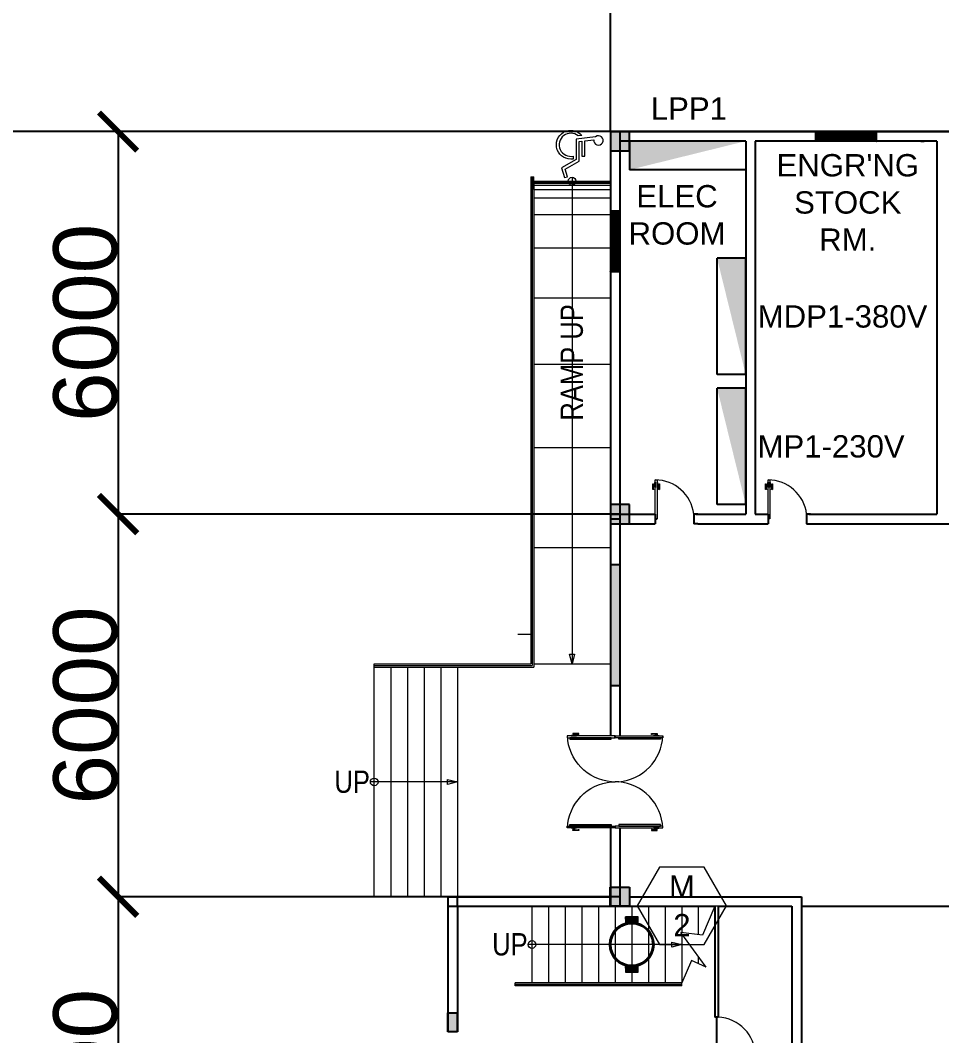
# Model space of a CAD drawing. Header units: millimetres. Extents: x 3339 to 2017737, y 4955 to 2748989.
# Drawn here: x 1567996 to 1582456, y 1294329 to 1310254 of the extents above; entities that cross this region are included whole.
import ezdxf

# ---------------------------------------------------------------- set-up
doc = ezdxf.new("R2010")
doc.units = ezdxf.units.MM
doc.header["$LTSCALE"] = 30
for name, color, linetype, lineweight in [('A-DETL-GENF', 92, 'Continuous', 13), ('A-DOOR', 31, 'Continuous', 13), ('MACHINE', 111, 'Continuous', 5), ('STAIR', 1, 'Continuous', 5), ('T-WAL', 4, 'Continuous', 5)]:
    doc.layers.add(name, color=color, linetype=linetype, lineweight=lineweight)
for name, color, linetype in [('DIM LINES', 7, 'Continuous'), ('TEXT', 7, 'Continuous'), ('window', 92, 'Continuous')]:
    doc.layers.add(name, color=color, linetype=linetype)
doc.styles.add('Arial Narrow', font='ARIALN.TTF', dxfattribs={"height": 200})
doc.styles.get("Standard").update_dxf_attribs({"font": 'arial.ttf'})
doc.dimstyles.new('GREEN', dxfattribs={"dimtxt": 1000, "dimasz": 600, "dimexe": 0.18, "dimexo": 0.0625, "dimgap": 0.09, "dimtad": 2, "dimdec": 0, "dimzin": 0, "dimdsep": 46, "dimtxsty": 'Standard', "dimblk": 'ARCHTICK', "dimcen": 0.09, "dimclrd": 3, "dimclre": 3, "dimclrt": 2, "dimadec": 0, "dimazin": 0, "dimtfac": 1, "dimtdec": 0, "dimtofl": 0, "dimtmove": 0, "dimatfit": 3, "dimfxl": 1, "dimtolj": 1, "dimtzin": 0, "dimarcsym": 0})
pattern_1 = [(45, (907161.67672, 1243056.33716), (-0.088388347648, 0.088388347648), [])]

# ---------------------------------------------------------------- blocks, each defined once
blk = doc.blocks.new('_ArchTick')
at = {"color": 0, "linetype": 'ByBlock', "const_width": 0.15}
blk.add_lwpolyline([(-0.5, -0.5), (0.5, 0.5)], dxfattribs=at)
blk = doc.blocks.new('*D664')
at = {"layer": 'Defpoints', "color": 0, "transparency": 16777216}
for p in [(1560546, 1308509), (1577256, 1308509), (1577256, 1238709)]:
    blk.add_point(p, dxfattribs=at)
at = {"layer": 'DIM LINES', "color": 3, "linetype": 'ByBlock', "lineweight": -2, "transparency": 16777216}
for p, q in [((1577256, 1308509), (1560546, 1308509)), ((1560546, 1238709), (1560546, 1308509)), ((1577256, 1238709), (1560546, 1238709))]:
    blk.add_line(p, q, dxfattribs=at)
at = {"layer": 'DIM LINES', "color": 3, "lineweight": -2, "transparency": 16777216, "xscale": 600, "yscale": 600, "zscale": 600}
for p, rotation in [((1560546, 1308509), 90), ((1560546, 1238709), 270)]:
    blk.add_blockref('_ArchTick', p, dxfattribs=dict(at, rotation=rotation))
at = {"layer": 'DIM LINES', "color": 2, "transparency": 16777216, "insert": (1560035, 1273609), "char_height": 1000, "attachment_point": 5, "rotation": 90}
blk.add_mtext('\\A1;69800', dxfattribs=at)
blk = doc.blocks.new('*D861')
at = {"layer": 'Defpoints', "color": 0, "transparency": 16777216}
for p in [(1667256, 1324539), (1577256, 1308509), (1667256, 1301709)]:
    blk.add_point(p, dxfattribs=at)
at = {"layer": 'DIM LINES', "color": 3, "linetype": 'ByBlock', "lineweight": -2, "transparency": 16777216}
for p, q in [((1577256, 1308509), (1577256, 1324539)), ((1577256, 1324539), (1667256, 1324539)), ((1667256, 1301709), (1667256, 1324539))]:
    blk.add_line(p, q, dxfattribs=at)
at = {"layer": 'DIM LINES', "color": 3, "lineweight": -2, "transparency": 16777216, "xscale": 600, "yscale": 600, "zscale": 600, "rotation": 180}
blk.add_blockref('_ArchTick', (1577256, 1324539), dxfattribs=at)
at = {"layer": 'DIM LINES', "color": 3, "lineweight": -2, "transparency": 16777216, "xscale": 600, "yscale": 600, "zscale": 600}
blk.add_blockref('_ArchTick', (1667256, 1324539), dxfattribs=at)
at = {"layer": 'DIM LINES', "color": 2, "transparency": 16777216, "insert": (1622256, 1325050), "char_height": 1000, "attachment_point": 5}
blk.add_mtext('\\A1;90000', dxfattribs=at)
blk = doc.blocks.new('*D862')
at = {"layer": 'Defpoints', "color": 0, "transparency": 16777216}
for p in [(1621256, 1319497), (1577256, 1308509), (1621256, 1289653)]:
    blk.add_point(p, dxfattribs=at)
at = {"layer": 'DIM LINES', "color": 3, "linetype": 'ByBlock', "lineweight": -2, "transparency": 16777216}
for p, q in [((1577256, 1308509), (1577256, 1319497)), ((1577256, 1319497), (1621256, 1319497)), ((1621256, 1289654), (1621256, 1319497))]:
    blk.add_line(p, q, dxfattribs=at)
at = {"layer": 'DIM LINES', "color": 3, "lineweight": -2, "transparency": 16777216, "xscale": 600, "yscale": 600, "zscale": 600, "rotation": 180}
blk.add_blockref('_ArchTick', (1577256, 1319497), dxfattribs=at)
at = {"layer": 'DIM LINES', "color": 3, "lineweight": -2, "transparency": 16777216, "xscale": 600, "yscale": 600, "zscale": 600}
blk.add_blockref('_ArchTick', (1621256, 1319497), dxfattribs=at)
at = {"layer": 'DIM LINES', "color": 2, "transparency": 16777216, "insert": (1599256, 1320008), "char_height": 1000, "attachment_point": 5}
blk.add_mtext('\\A1;44000', dxfattribs=at)
blk = doc.blocks.new('*D667')
at = {"layer": 'Defpoints', "color": 0, "transparency": 16777216}
for p in [(1583256, 1316216), (1577256, 1308509), (1583256, 1308509)]:
    blk.add_point(p, dxfattribs=at)
at = {"layer": 'DIM LINES', "color": 3, "linetype": 'ByBlock', "lineweight": -2, "transparency": 16777216}
for p, q in [((1577256, 1308509), (1577256, 1316216)), ((1577256, 1316216), (1583256, 1316216)), ((1583256, 1308509), (1583256, 1316216))]:
    blk.add_line(p, q, dxfattribs=at)
at = {"layer": 'DIM LINES', "color": 3, "lineweight": -2, "transparency": 16777216, "xscale": 600, "yscale": 600, "zscale": 600, "rotation": 180}
blk.add_blockref('_ArchTick', (1577256, 1316216), dxfattribs=at)
at = {"layer": 'DIM LINES', "color": 3, "lineweight": -2, "transparency": 16777216, "xscale": 600, "yscale": 600, "zscale": 600}
blk.add_blockref('_ArchTick', (1583256, 1316216), dxfattribs=at)
at = {"layer": 'DIM LINES', "color": 2, "transparency": 16777216, "insert": (1580256, 1316727), "char_height": 1000, "attachment_point": 5}
blk.add_mtext('\\A1;6000', dxfattribs=at)
blk = doc.blocks.new('*D868')
at = {"layer": 'Defpoints', "color": 0, "transparency": 16777216}
for p in [(1565243, 1308509), (1577256, 1308509), (1577256, 1284709)]:
    blk.add_point(p, dxfattribs=at)
at = {"layer": 'DIM LINES', "color": 3, "linetype": 'ByBlock', "lineweight": -2, "transparency": 16777216}
for p, q in [((1577256, 1308509), (1565243, 1308509)), ((1565243, 1284709), (1565243, 1308509)), ((1577256, 1284709), (1565243, 1284709))]:
    blk.add_line(p, q, dxfattribs=at)
at = {"layer": 'DIM LINES', "color": 3, "lineweight": -2, "transparency": 16777216, "xscale": 600, "yscale": 600, "zscale": 600}
for p, rotation in [((1565243, 1308509), 90), ((1565243, 1284709), 270)]:
    blk.add_blockref('_ArchTick', p, dxfattribs=dict(at, rotation=rotation))
at = {"layer": 'DIM LINES', "color": 2, "transparency": 16777216, "insert": (1564732, 1296609), "char_height": 1000, "attachment_point": 5, "rotation": 90}
blk.add_mtext('\\A1;23800', dxfattribs=at)
blk = doc.blocks.new('*D704')
at = {"layer": 'Defpoints', "color": 0, "transparency": 16777216}
for p in [(1577256, 1308509), (1569532, 1302509), (1577256, 1302509)]:
    blk.add_point(p, dxfattribs=at)
at = {"layer": 'DIM LINES', "color": 3, "linetype": 'ByBlock', "lineweight": -2, "transparency": 16777216}
for p, q in [((1577256, 1308509), (1569532, 1308509)), ((1569532, 1308509), (1569532, 1302509)), ((1577256, 1302509), (1569532, 1302509))]:
    blk.add_line(p, q, dxfattribs=at)
at = {"layer": 'DIM LINES', "color": 3, "lineweight": -2, "transparency": 16777216, "xscale": 600, "yscale": 600, "zscale": 600}
for p, rotation in [((1569532, 1308509), 90), ((1569532, 1302509), 270)]:
    blk.add_blockref('_ArchTick', p, dxfattribs=dict(at, rotation=rotation))
at = {"layer": 'DIM LINES', "color": 2, "transparency": 16777216, "insert": (1569021, 1305509), "char_height": 1000, "attachment_point": 5, "rotation": 90}
blk.add_mtext('\\A1;6000', dxfattribs=at)
blk = doc.blocks.new('*D705')
at = {"layer": 'Defpoints', "color": 0, "transparency": 16777216}
for p in [(1577406, 1302509), (1569531, 1296509), (1577406, 1296509)]:
    blk.add_point(p, dxfattribs=at)
at = {"layer": 'DIM LINES', "color": 3, "linetype": 'ByBlock', "lineweight": -2, "transparency": 16777216}
for p, q in [((1577406, 1302509), (1569531, 1302509)), ((1569531, 1302509), (1569531, 1296509)), ((1577406, 1296509), (1569531, 1296509))]:
    blk.add_line(p, q, dxfattribs=at)
at = {"layer": 'DIM LINES', "color": 3, "lineweight": -2, "transparency": 16777216, "xscale": 600, "yscale": 600, "zscale": 600}
for p, rotation in [((1569531, 1302509), 90), ((1569531, 1296509), 270)]:
    blk.add_blockref('_ArchTick', p, dxfattribs=dict(at, rotation=rotation))
at = {"layer": 'DIM LINES', "color": 2, "transparency": 16777216, "insert": (1569021, 1299509), "char_height": 1000, "attachment_point": 5, "rotation": 90}
blk.add_mtext('\\A1;6000', dxfattribs=at)
blk = doc.blocks.new('*D706')
at = {"layer": 'Defpoints', "color": 0, "transparency": 16777216}
for p in [(1577406, 1296509), (1569532, 1290509), (1577406, 1290509)]:
    blk.add_point(p, dxfattribs=at)
at = {"layer": 'DIM LINES', "color": 3, "linetype": 'ByBlock', "lineweight": -2, "transparency": 16777216}
for p, q in [((1577406, 1296509), (1569531, 1296509)), ((1569532, 1296509), (1569532, 1290509)), ((1577406, 1290509), (1569531, 1290509))]:
    blk.add_line(p, q, dxfattribs=at)
at = {"layer": 'DIM LINES', "color": 3, "lineweight": -2, "transparency": 16777216, "xscale": 600, "yscale": 600, "zscale": 600}
for p, rotation in [((1569532, 1296509), 90), ((1569532, 1290509), 270)]:
    blk.add_blockref('_ArchTick', p, dxfattribs=dict(at, rotation=rotation))
at = {"layer": 'DIM LINES', "color": 2, "transparency": 16777216, "insert": (1569021, 1293509), "char_height": 1000, "attachment_point": 5, "rotation": 90}
blk.add_mtext('\\A1;6000', dxfattribs=at)
blk = doc.blocks.new('poste w line 2')
h = blk.add_hatch(color=2)
h.dxf.hatch_style = 1
h.paths.add_polyline_path([(1353, 47318), (1053, 47318), (1053, 47018), (1353, 47018)])
at = {"color": 0}
for p, q in [((1053, 47168), (1053, 47318)), ((1053, 47318), (1353, 47318)), ((1353, 47318), (1353, 47018)), ((1053, 47018), (1053, 47168)), ((1353, 47018), (1053, 47018))]:
    blk.add_line(p, q, dxfattribs=at)
blk = doc.blocks.new('slash')
at = {"layer": 'STAIR'}
for p, q in [((2543, 11669), (2695, 12018)), ((2309, 11772), (2708, 11231)), ((2173, 10818), (2370, 11270))]:
    blk.add_line(p, q, dxfattribs=at)
for points in [[(2309, 11772), (2543, 11669)], [(2370, 11270), (2708, 11231)]]:
    blk.add_lwpolyline(points, dxfattribs=at)
blk = doc.blocks.new('double door no base 0.5')
at = {"color": 0}
for p, q in [((62065, 59903), (62095, 59903)), ((63478, 59903), (63508, 59903))]:
    blk.add_line(p, q, dxfattribs=at)
at = {"layer": 'A-DETL-GENF'}
for p, q in [((62095, 59843), (62095, 59193)), ((62118, 59843), (62095, 59843)), ((62118, 59193), (62118, 59843)), ((63456, 59193), (63456, 59843)), ((63456, 59843), (63478, 59843)), ((63478, 59843), (63478, 59193)), ((62036, 59324), (62027, 59332)), ((62027, 59332), (62027, 59271)), ((62042, 59332), (62027, 59332)), ((62027, 59271), (62036, 59271)), ((62037, 59271), (62027, 59271)), ((62027, 59271), (62027, 59242)), ((62027, 59242), (62037, 59242)), ((62036, 59271), (62036, 59324)), ((62036, 59324), (62042, 59324)), ((62037, 59242), (62037, 59271)), ((62037, 59268), (62037, 59244)), ((62061, 59268), (62037, 59268)), ((62037, 59244), (62061, 59244)), ((62042, 59324), (62042, 59332)), ((62065, 59299), (62061, 59294)), ((62061, 59294), (62061, 59218)), ((62061, 59244), (62061, 59268)), ((62065, 59214), (62065, 59299)), ((63508, 59214), (63508, 59299)), ((63508, 59299), (63513, 59294)), ((63513, 59294), (63513, 59218)), ((63513, 59244), (63513, 59268)), ((63513, 59268), (63537, 59268)), ((63537, 59244), (63513, 59244)), ((63532, 59324), (63532, 59332)), ((63532, 59332), (63546, 59332)), ((63538, 59324), (63532, 59324)), ((63537, 59271), (63546, 59271)), ((63537, 59242), (63537, 59271)), ((63537, 59268), (63537, 59244)), ((63546, 59242), (63537, 59242)), ((63538, 59324), (63546, 59332)), ((63538, 59271), (63538, 59324)), ((63546, 59271), (63538, 59271)), ((63546, 59332), (63546, 59271)), ((63546, 59271), (63546, 59242)), ((62061, 59218), (62065, 59214)), ((62095, 59193), (62118, 59193)), ((63478, 59193), (63456, 59193)), ((63513, 59218), (63508, 59214))]:
    blk.add_line(p, q, dxfattribs=at)
at = {"layer": 'A-DOOR', "lineweight": 18}
for p, q in [((62065, 59903), (62065, 59153)), ((62065, 59903), (62095, 59903)), ((62095, 59153), (62095, 59903)), ((63478, 59153), (63478, 59903)), ((63508, 59903), (63478, 59903)), ((63508, 59903), (63508, 59153)), ((62065, 59153), (62095, 59153)), ((63508, 59153), (63478, 59153))]:
    blk.add_line(p, q, dxfattribs=at)
at = {"layer": 'A-DOOR'}
blk.add_line((62787, 59847), (62787, 59903), dxfattribs=at)
for centre, start, end in [((62030, 59913), 272.6963, 355.0387), ((63544, 59913), 184.9613, 267.3037)]:
    blk.add_arc(centre, 760, start, end, dxfattribs=at)

msp = doc.modelspace()

# ---------------------------------------------------------------- hatches: boundary and pattern name
h = msp.add_hatch(color=2)
h.dxf.hatch_style = 1
h.paths.add_polyline_path([(1577555.787, 1308509.357), (1577255.787, 1308509.357), (1577255.787, 1308209.357), (1577555.787, 1308209.357)])
at = {"true_color": 0xf8d731}
h = msp.add_hatch(color=40, dxfattribs=at)
h.dxf.hatch_style = 1
h.paths.add_polyline_path([(1577555.787, 1308359.177), (1577555.787, 1307909.177), (1579380.787, 1308359.177)])
h = msp.add_hatch(color=40, dxfattribs=at)
h.dxf.hatch_style = 1
h.paths.add_polyline_path([(1579380.787, 1306521.758), (1578930.787, 1306521.758), (1579380.787, 1304696.758)])
h = msp.add_hatch(color=40, dxfattribs=at)
h.dxf.hatch_style = 1
h.paths.add_polyline_path([(1579380.787, 1304484.177), (1578930.787, 1304484.177), (1579380.787, 1302659.177)])
h = msp.add_hatch(color=2)
h.dxf.hatch_style = 1
h.paths.add_polyline_path([(1577555.787, 1302659.357), (1577255.787, 1302659.357), (1577255.787, 1302359.357), (1577555.787, 1302359.357)])
at = {"layer": 'MACHINE'}
h = msp.add_hatch(dxfattribs=at)
h.set_pattern_fill('ANSI31', color=256)
h.set_pattern_definition(pattern_1)
h.paths.add_polyline_path([(1577691.898, 1296194.768), (1577491.898, 1296194.768), (1577491.898, 1296094.768, -0.145898034), (1577691.898, 1296094.768)])
h.paths.add_polyline_path([(1577491.898, 1296094.768), (1577691.898, 1296094.768, 0.145898034)], flags=17)
h = msp.add_hatch(dxfattribs=at)
h.set_pattern_fill('ANSI31', color=256)
h.set_pattern_definition(pattern_1)
h.paths.add_polyline_path([(1577691.898, 1296094.768), (1577491.898, 1296094.768, 0.331679267), (1577241.898, 1295759.357, 0.331679267), (1577491.898, 1295423.947), (1577691.898, 1295423.947, 0.331679267), (1577941.898, 1295759.357, 0.331679267)])
h.paths.add_polyline_path([(1577916.898, 1295759.357, -1), (1577266.898, 1295759.357, -1)], flags=16)
h = msp.add_hatch(dxfattribs=at)
h.set_pattern_fill('ANSI31', color=256)
h.set_pattern_definition(pattern_1)
h.paths.add_polyline_path([(1577691.898, 1295423.947, -0.145898034), (1577491.898, 1295423.947), (1577491.898, 1295323.947), (1577691.898, 1295323.947)])
h.paths.add_polyline_path([(1577691.898, 1295423.947), (1577491.898, 1295423.947, 0.145898034)], flags=17)
at = {"layer": 'window'}
h = msp.add_hatch(dxfattribs=at)
h.set_pattern_fill('ANSI31', color=256)
h.set_pattern_definition([(45, (1576402.29589, 1237541.06652), (-0.08838834765, 0.08838834765), [])])
h.paths.add_polyline_path([(1581430.787, 1308509.177), (1580480.787, 1308509.177), (1580480.787, 1308359.177), (1581430.787, 1308359.177)])
h = msp.add_hatch(dxfattribs=at)
h.set_pattern_fill('ANSI31', color=256, angle=90)
h.set_pattern_definition([(135, (1648223.89759, 1302230.86665), (-0.08838834765, -0.08838834765), [])])
h.paths.add_polyline_path([(1577255.787, 1307259.357), (1577255.787, 1306309.357), (1577405.787, 1306309.357), (1577405.787, 1307259.357)])
h = msp.add_hatch(color=256, dxfattribs=at)
h.dxf.hatch_style = 1
h.paths.add_polyline_path([(1577404.167, 1301720.107), (1577255.787, 1301720.107), (1577255.787, 1299820.107), (1577404.167, 1299820.107)])
h = msp.add_hatch(color=256, dxfattribs=at)
h.dxf.hatch_style = 1
h.paths.add_polyline_path([(1574855.787, 1247889.357), (1574705.787, 1247889.357), (1574705.787, 1247589.357), (1574855.787, 1247589.357)])
h.paths.add_polyline_path([(1574855.787, 1294689.357), (1574705.787, 1294689.357), (1574705.787, 1294389.357), (1574855.787, 1294389.357)])

# ---------------------------------------------------------------- linework, layer by layer
for p, q in [((1589255.787, 1308509.357), (1577255.787, 1308509.357)), ((1577255.787, 1308509.357), (1577255.787, 1299030.857)), ((1577405.787, 1308509.357), (1577405.787, 1299030.857)), ((1579180.787, 1308359.357), (1577405.787, 1308359.357)), ((1579380.787, 1308359.177), (1577555.787, 1308359.177)), ((1577555.787, 1308359.177), (1577555.787, 1307909.177)), ((1579380.787, 1308359.177), (1579380.787, 1307909.177)), ((1582330.787, 1308359.177), (1579530.787, 1308359.177)), ((1582180.787, 1308359.357), (1582130.787, 1308359.357)), ((1582130.787, 1308359.357), (1582180.787, 1308359.357)), ((1582380.787, 1308359.357), (1582330.787, 1308359.357)), ((1582380.787, 1308359.357), (1582380.787, 1302509.177)), ((1579380.787, 1307909.177), (1577555.787, 1307909.177)), ((1578930.787, 1304696.758), (1578930.787, 1306521.758)), ((1579380.787, 1306521.758), (1578930.787, 1306521.758)), ((1579380.787, 1304696.758), (1579380.787, 1306521.758)), ((1579380.787, 1304696.758), (1578930.787, 1304696.758)), ((1578930.787, 1302659.177), (1578930.787, 1304484.177)), ((1579380.787, 1304484.177), (1578930.787, 1304484.177)), ((1579380.787, 1302659.177), (1579380.787, 1304484.177)), ((1578627.037, 1302509.357), (1578565.412, 1302509.357)), ((1578565.412, 1302509.357), (1578565.412, 1302359.357)), ((1579380.787, 1302659.177), (1578930.787, 1302659.177)), ((1580398.287, 1302509.177), (1580336.662, 1302509.177)), ((1580336.662, 1302509.177), (1580336.662, 1302359.177)), ((1578627.037, 1302359.357), (1578565.412, 1302359.357)), ((1580336.662, 1302359.177), (1580336.662, 1302359.177)), ((1577255.787, 1297587.857), (1577255.787, 1296359.357)), ((1577405.787, 1297587.857), (1577405.787, 1296359.357)), ((1574855.787, 1296509.357), (1574705.787, 1296509.357)), ((1574705.787, 1296509.357), (1574705.787, 1296359.357)), ((1574855.787, 1296359.357), (1574855.787, 1296509.357)), ((1574705.787, 1296359.357), (1574855.787, 1296359.357)), ((1575764.12, 1296359.357), (1578897.453, 1296359.357)), ((1580255.787, 1296359.357), (1589255.787, 1296359.357))]:
    msp.add_line(p, q)
at = {"color": 0}
for p, q in [((1577255.787, 1308509.357), (1589505.787, 1308509.357)), ((1577255.787, 1308509.357), (1577255.787, 1302509.357)), ((1577255.787, 1308509.357), (1577255.787, 1299030.857)), ((1577255.787, 1308509.357), (1577255.787, 1308209.357)), ((1577255.787, 1308509.357), (1582055.787, 1308509.357)), ((1577255.787, 1308509.357), (1587255.787, 1308509.357)), ((1577255.787, 1308509.357), (1579255.787, 1308509.357)), ((1577255.787, 1308509.357), (1583255.787, 1308509.357)), ((1577255.787, 1308509.357), (1577255.787, 1299030.857)), ((1577255.787, 1308509.357), (1580255.787, 1308509.357)), ((1579380.787, 1308359.177), (1579380.787, 1302509.177)), ((1579530.787, 1308359.177), (1579530.787, 1302509.177)), ((1577255.787, 1308209.357), (1577405.787, 1308209.357)), ((1577255.787, 1302509.357), (1577959.537, 1302509.357)), ((1577255.787, 1302509.357), (1577255.787, 1299030.857)), ((1577405.787, 1302509.357), (1577405.787, 1302359.357)), ((1577959.537, 1302509.357), (1577959.537, 1302359.357)), ((1577959.537, 1302509.357), (1577959.537, 1302359.357)), ((1577959.537, 1302509.357), (1577959.537, 1302359.357)), ((1578598.537, 1302509.357), (1579380.787, 1302509.177)), ((1579530.787, 1302509.177), (1579730.787, 1302509.177)), ((1579730.787, 1302509.177), (1579730.787, 1302359.177)), ((1579730.787, 1302509.177), (1579730.787, 1302359.177)), ((1579730.787, 1302509.177), (1579730.787, 1302359.177)), ((1580369.787, 1302509.177), (1582330.787, 1302509.177)), ((1582130.787, 1302509.357), (1582180.787, 1302509.357)), ((1582330.787, 1302509.357), (1582380.787, 1302509.357)), ((1577255.787, 1302434.357), (1577405.787, 1302434.357)), ((1577255.787, 1302359.357), (1577959.537, 1302359.357)), ((1577959.537, 1302434.357), (1577989.537, 1302434.357)), ((1578627.037, 1302359.177), (1579730.787, 1302359.177)), ((1580336.662, 1302359.177), (1585588.287, 1302359.357)), ((1577255.787, 1297587.857), (1577255.787, 1296359.357)), ((1577255.787, 1297587.857), (1577255.787, 1296509.357)), ((1577255.787, 1297587.857), (1577255.787, 1296509.357)), ((1574705.787, 1296509.357), (1577255.787, 1296509.357)), ((1574705.787, 1296509.357), (1574705.787, 1294389.357)), ((1577255.787, 1296359.357), (1577255.787, 1296509.357)), ((1577255.787, 1296509.357), (1577255.787, 1296359.357)), ((1577255.787, 1296509.357), (1577255.787, 1296359.357)), ((1577555.787, 1296509.357), (1580255.787, 1296509.357)), ((1580255.787, 1296509.357), (1580255.787, 1293909.357)), ((1574855.787, 1296359.357), (1577255.787, 1296359.357)), ((1574855.787, 1296359.357), (1574855.787, 1294389.357)), ((1577255.787, 1296359.357), (1578897.453, 1296359.357)), ((1577555.787, 1296359.357), (1578897.453, 1296359.357)), ((1578897.453, 1296359.357), (1578897.453, 1294619.345)), ((1578947.453, 1296359.357), (1580105.787, 1296359.357)), ((1578947.453, 1296359.357), (1580105.787, 1296359.357)), ((1578947.453, 1296359.357), (1578947.453, 1294619.345)), ((1580105.787, 1296359.357), (1580105.787, 1293909.357)), ((1580255.787, 1296359.357), (1580255.787, 1293759.357)), ((1578947.453, 1294619.345), (1578897.453, 1294619.345)), ((1578922.453, 1294619.345), (1578922.453, 1294219.345))]:
    msp.add_line(p, q, dxfattribs=at)
for points in [[(1577555.787, 1308509.357), (1577255.787, 1308509.357), (1577255.787, 1308209.357), (1577555.787, 1308209.357), (1577555.787, 1308509.357)], [(1577555.787, 1302659.357), (1577255.787, 1302659.357), (1577255.787, 1302359.357), (1577555.787, 1302359.357), (1577555.787, 1302659.357)]]:
    msp.add_lwpolyline(points, close=True)
at = {"layer": 'A-DETL-GENF'}
for p, q in [((1577954.774, 1303007.957), (1577959.537, 1303012.72)), ((1577954.774, 1302931.757), (1577954.774, 1303007.957)), ((1577959.537, 1303012.72), (1577959.537, 1302926.995)), ((1577989.537, 1303012.72), (1577994.299, 1303007.957)), ((1577989.537, 1302926.995), (1577989.537, 1303012.72)), ((1577994.299, 1303007.957), (1577994.299, 1302931.757)), ((1579726.024, 1303007.777), (1579730.787, 1303012.54)), ((1579726.024, 1302931.577), (1579726.024, 1303007.777)), ((1579730.787, 1303012.54), (1579730.787, 1302926.815)), ((1579760.787, 1303012.54), (1579765.549, 1303007.777)), ((1579760.787, 1302926.815), (1579760.787, 1303012.54)), ((1579765.549, 1303007.777), (1579765.549, 1302931.577)), ((1577921.437, 1302955.57), (1577921.437, 1302984.145)), ((1577921.437, 1302984.145), (1577930.962, 1302984.145)), ((1577921.437, 1302893.765), (1577921.437, 1302955.57)), ((1577921.437, 1302955.57), (1577930.022, 1302955.57)), ((1577930.962, 1302955.57), (1577921.437, 1302955.57)), ((1577930.022, 1302902.655), (1577921.437, 1302894.07)), ((1577935.807, 1302893.765), (1577921.437, 1302893.765)), ((1577930.022, 1302955.57), (1577930.022, 1302902.655)), ((1577930.022, 1302902.655), (1577935.807, 1302902.655)), ((1577930.962, 1302984.145), (1577930.962, 1302955.57)), ((1577930.962, 1302957.951), (1577930.962, 1302981.764)), ((1577930.962, 1302981.764), (1577954.774, 1302981.764)), ((1577954.774, 1302957.951), (1577930.962, 1302957.951)), ((1577935.807, 1302902.655), (1577935.807, 1302893.765)), ((1577954.774, 1302981.764), (1577954.774, 1302957.951)), ((1577959.537, 1302926.995), (1577954.774, 1302931.757)), ((1577994.299, 1302931.757), (1577989.537, 1302926.995)), ((1577994.299, 1302957.951), (1577994.299, 1302981.764)), ((1577994.299, 1302981.764), (1578018.112, 1302981.764)), ((1578018.112, 1302957.951), (1577994.299, 1302957.951)), ((1578013.266, 1302893.765), (1578013.266, 1302902.655)), ((1578013.266, 1302902.655), (1578019.051, 1302902.655)), ((1578027.637, 1302893.765), (1578013.266, 1302893.765)), ((1578018.112, 1302955.57), (1578018.112, 1302984.145)), ((1578018.112, 1302984.145), (1578027.637, 1302984.145)), ((1578018.112, 1302981.764), (1578018.112, 1302957.951)), ((1578027.637, 1302955.57), (1578018.112, 1302955.57)), ((1578019.051, 1302902.655), (1578019.051, 1302955.57)), ((1578019.051, 1302955.57), (1578027.637, 1302955.57)), ((1578019.051, 1302902.655), (1578027.637, 1302894.07)), ((1578027.637, 1302984.145), (1578027.637, 1302955.57)), ((1578027.637, 1302955.57), (1578027.637, 1302893.765)), ((1579692.687, 1302955.39), (1579692.687, 1302983.965)), ((1579692.687, 1302983.965), (1579702.212, 1302983.965)), ((1579692.687, 1302893.585), (1579692.687, 1302955.39)), ((1579692.687, 1302955.39), (1579701.272, 1302955.39)), ((1579702.212, 1302955.39), (1579692.687, 1302955.39)), ((1579701.272, 1302902.475), (1579692.687, 1302893.89)), ((1579707.057, 1302893.585), (1579692.687, 1302893.585)), ((1579701.272, 1302955.39), (1579701.272, 1302902.475)), ((1579701.272, 1302902.475), (1579707.057, 1302902.475)), ((1579702.212, 1302983.965), (1579702.212, 1302955.39)), ((1579702.212, 1302957.771), (1579702.212, 1302981.584)), ((1579702.212, 1302981.584), (1579726.024, 1302981.584)), ((1579726.024, 1302957.771), (1579702.212, 1302957.771)), ((1579707.057, 1302902.475), (1579707.057, 1302893.585)), ((1579726.024, 1302981.584), (1579726.024, 1302957.771)), ((1579730.787, 1302926.815), (1579726.024, 1302931.577)), ((1579765.549, 1302931.577), (1579760.787, 1302926.815)), ((1579765.549, 1302957.771), (1579765.549, 1302981.584)), ((1579765.549, 1302981.584), (1579789.362, 1302981.584)), ((1579789.362, 1302957.771), (1579765.549, 1302957.771)), ((1579784.516, 1302893.585), (1579784.516, 1302902.475)), ((1579784.516, 1302902.475), (1579790.301, 1302902.475)), ((1579798.887, 1302893.585), (1579784.516, 1302893.585)), ((1579789.362, 1302955.39), (1579789.362, 1302983.965)), ((1579789.362, 1302983.965), (1579798.887, 1302983.965)), ((1579789.362, 1302981.584), (1579789.362, 1302957.771)), ((1579798.887, 1302955.39), (1579789.362, 1302955.39)), ((1579790.301, 1302902.475), (1579790.301, 1302955.39)), ((1579790.301, 1302955.39), (1579798.887, 1302955.39)), ((1579790.301, 1302902.475), (1579798.887, 1302893.89)), ((1579798.887, 1302983.965), (1579798.887, 1302955.39)), ((1579798.887, 1302955.39), (1579798.887, 1302893.585))]:
    msp.add_line(p, q, dxfattribs=at)
at = {"layer": 'A-DOOR', "lineweight": 18}
for p, q in [((1577959.537, 1302434.357), (1577959.537, 1303044.857)), ((1577959.537, 1303044.857), (1577989.537, 1303044.857)), ((1577989.537, 1303044.857), (1577989.537, 1302434.357)), ((1579730.787, 1302434.177), (1579730.787, 1303044.677)), ((1579730.787, 1303044.677), (1579760.787, 1303044.677)), ((1579760.787, 1303044.677), (1579760.787, 1302434.177)), ((1577959.537, 1302434.357), (1577959.537, 1302509.357)), ((1579730.787, 1302434.177), (1579730.787, 1302509.177)), ((1577989.537, 1302434.357), (1577959.537, 1302434.357)), ((1579760.787, 1302434.177), (1579730.787, 1302434.177))]:
    msp.add_line(p, q, dxfattribs=at)
at = {"layer": 'A-DOOR'}
for centre, start, end in [((1577959.537, 1302434.357), 7.05662, 90), ((1579730.787, 1302434.177), 7.05662, 90), ((1578922.453, 1294009.357), 0, 87.6530792)]:
    msp.add_arc(centre, 610.5, start, end, dxfattribs=at)
at = {"layer": 'MACHINE'}
for p, q in [((1577679.235, 1296365.575), (1579079.235, 1296365.575)), ((1577691.898, 1296194.768), (1577491.898, 1296194.768)), ((1577491.898, 1296194.768), (1577491.898, 1296094.768)), ((1577691.898, 1296094.768), (1577691.898, 1296194.768)), ((1577491.898, 1296094.768), (1577691.898, 1296094.768)), ((1577691.898, 1295423.947), (1577491.898, 1295423.947)), ((1577491.898, 1295423.947), (1577491.898, 1295323.947)), ((1577691.898, 1295323.947), (1577691.898, 1295423.947)), ((1577491.898, 1295323.947), (1577691.898, 1295323.947))]:
    msp.add_line(p, q, dxfattribs=at)
msp.add_lwpolyline([(1578029.235, 1296971.793), (1577679.235, 1296365.575), (1578029.235, 1295759.357), (1578729.235, 1295759.357), (1579079.235, 1296365.575), (1578729.235, 1296971.793)], close=True, dxfattribs=at)
for radius in [350, 325]:
    msp.add_circle((1577591.898, 1295759.357), radius, dxfattribs=at)
at = {"layer": 'STAIR'}
for p, q in [((1576055.787, 1307698.941), (1576055.787, 1307796.857)), ((1576055.787, 1307601.024), (1576055.787, 1307731.58)), ((1576055.787, 1307666.302), (1576055.787, 1307731.58)), ((1576055.787, 1307715.26), (1577255.787, 1307715.26)), ((1576055.787, 1307698.941), (1577255.787, 1307698.941)), ((1576055.787, 1307666.302), (1577255.787, 1307666.302)), ((1576055.787, 1307601.024), (1577255.787, 1307601.024)), ((1576005.787, 1300620.978), (1575802.376, 1300620.978)), ((1573550.231, 1296509.357), (1573550.231, 1300159.357)), ((1573550.231, 1300159.357), (1576005.787, 1300159.357)), ((1573550.231, 1300134.357), (1576030.787, 1300134.357)), ((1573550.231, 1300109.357), (1576055.787, 1300109.357)), ((1578897.453, 1296359.357), (1578700.792, 1295907.455)), ((1578526.96, 1295508.012), (1578375.231, 1295159.357)), ((1575764.12, 1295109.357), (1575764.12, 1295159.357)), ((1578375.231, 1295109.357), (1578375.231, 1295159.357))]:
    msp.add_line(p, q, dxfattribs=at)
at = {"layer": 'STAIR', "color": 1}
for p, q in [((1576655.787, 1307791.959), (1576655.787, 1300159.357)), ((1576655.787, 1300159.357), (1576613.822, 1300312.755)), ((1576613.822, 1300312.755), (1576694.586, 1300312.755)), ((1576694.586, 1300312.755), (1576655.787, 1300159.357)), ((1574855.787, 1298309.357), (1573489.852, 1298309.357)), ((1574702.389, 1298267.393), (1574702.389, 1298348.157)), ((1574702.389, 1298348.157), (1574855.787, 1298309.357)), ((1574855.787, 1298309.357), (1574702.389, 1298267.393)), ((1578375.231, 1295759.357), (1575964.852, 1295759.357)), ((1578221.833, 1295717.393), (1578221.833, 1295798.157)), ((1578221.833, 1295798.157), (1578375.231, 1295759.357)), ((1578375.231, 1295759.357), (1578221.833, 1295717.393))]:
    msp.add_line(p, q, dxfattribs=at)
at = {"layer": 'STAIR', "color": 244, "linetype": 'ByBlock', "true_color": 0x991b1e}
for p, q in [((1574594.676, 1297709.357), (1574594.676, 1296509.357)), ((1578897.453, 1296359.357), (1575764.12, 1296359.357)), ((1576025.231, 1296359.357), (1576025.231, 1295159.357)), ((1576286.342, 1296359.357), (1576286.342, 1295159.357)), ((1576547.453, 1296359.357), (1576547.453, 1295159.357)), ((1576808.564, 1296359.357), (1576808.564, 1295159.357)), ((1577069.676, 1296359.357), (1577069.676, 1295159.357)), ((1577330.787, 1296359.357), (1577330.787, 1295159.357)), ((1577591.898, 1296359.357), (1577591.898, 1295159.357)), ((1577853.009, 1296359.357), (1577853.009, 1295159.357)), ((1578114.12, 1296359.357), (1578114.12, 1295159.357)), ((1578375.231, 1296359.357), (1578375.231, 1295944.657)), ((1578636.342, 1296359.357), (1578636.342, 1295914.82)), ((1578375.231, 1295928.904), (1578375.231, 1295159.357)), ((1578636.342, 1295575.602), (1578636.342, 1295460.41)), ((1578375.231, 1295159.357), (1575764.12, 1295159.357)), ((1578375.231, 1295134.357), (1575764.12, 1295134.357)), ((1578375.231, 1295109.357), (1575764.12, 1295109.357))]:
    msp.add_line(p, q, dxfattribs=at)
at = {"layer": 'STAIR', "color": 0, "linetype": 'ByBlock'}
for points in [[(1576808.792, 1308447.452), (1576752.239, 1308440.607, 1.607748101), (1576674.289, 1308124.771), (1576674.289, 1308078.895, -1.729757262)], [(1576764.335, 1308351.367), (1576809.358, 1308356.817), (1576809.358, 1308123.588), (1576854.382, 1308123.588), (1576854.382, 1308362.267), (1576997.323, 1308379.569, 4.985504912), (1577025.363, 1308428.315), (1576719.312, 1308391.269), (1576719.312, 1308072.89), (1576490.884, 1307943.002), (1576538.581, 1307787.88), (1576581.616, 1307801.112), (1576544.533, 1307921.715), (1576764.335, 1308046.699)]]:
    msp.add_lwpolyline(points, format="xyb", close=True, dxfattribs=at)
at = {"layer": 'STAIR', "color": 1}
for centre in [(1576655.787, 1307731.58), (1573550.231, 1298309.357), (1576025.231, 1295759.357)]:
    msp.add_circle(centre, 60.379, dxfattribs=at)
at = {"layer": 'T-WAL', "color": 244, "linetype": 'ByBlock', "true_color": 0x991b1e}
for p, q in [((1576005.787, 1307796.857), (1576005.787, 1300159.357)), ((1576005.787, 1307796.857), (1576055.787, 1307796.857)), ((1576030.787, 1307796.857), (1576030.787, 1300134.357)), ((1576055.787, 1307731.58), (1576055.787, 1300109.357)), ((1576055.787, 1307731.58), (1577255.787, 1307731.58)), ((1576055.787, 1307470.469), (1577255.787, 1307470.469)), ((1576055.787, 1307209.357), (1577255.787, 1307209.357)), ((1576055.787, 1306687.135), (1577255.787, 1306687.135)), ((1576055.787, 1305903.802), (1577255.787, 1305903.802)), ((1576055.787, 1304859.357), (1577255.787, 1304859.357)), ((1576055.787, 1303553.802), (1577255.787, 1303553.802)), ((1576055.787, 1301987.135), (1577255.787, 1301987.135)), ((1576055.787, 1300159.357), (1577255.787, 1300159.357)), ((1573811.342, 1300109.357), (1573811.342, 1296509.357)), ((1574072.453, 1300109.357), (1574072.453, 1296509.357)), ((1574333.564, 1300109.357), (1574333.564, 1296509.357)), ((1574594.676, 1300109.357), (1574594.676, 1296509.357)), ((1574855.787, 1300109.357), (1574855.787, 1296509.357)), ((1574855.787, 1297759.357), (1574855.787, 1296509.357)), ((1574072.453, 1297709.357), (1574072.453, 1296509.357)), ((1574333.564, 1297709.357), (1574333.564, 1296509.357)), ((1574855.787, 1296509.357), (1573550.231, 1296509.357))]:
    msp.add_line(p, q, dxfattribs=at)
at = {"layer": 'window'}
for p, q in [((1580480.787, 1308359.177), (1580480.787, 1308509.177)), ((1581430.787, 1308359.177), (1581430.787, 1308509.177)), ((1577405.787, 1307259.357), (1577255.787, 1307259.357)), ((1577405.787, 1307259.357), (1577255.787, 1307259.357)), ((1577405.787, 1306309.357), (1577255.787, 1306309.357)), ((1577255.787, 1301720.107), (1577404.167, 1301720.107)), ((1577255.787, 1299820.107), (1577404.167, 1299820.107)), ((1574705.787, 1294389.357), (1574705.787, 1294689.357)), ((1574705.787, 1294689.357), (1574855.787, 1294689.357)), ((1574855.787, 1294389.357), (1574855.787, 1294689.357)), ((1574855.787, 1294389.357), (1574705.787, 1294389.357))]:
    msp.add_line(p, q, dxfattribs=at)

# ---------------------------------------------------------------- block references
at = {"color": 0, "xscale": -1, "rotation": 270.0004165749342}
msp.add_blockref('double door no base 0.5', (1517428.016, 1235522.151), dxfattribs=at)
at = {"color": 0, "rotation": 89.99958342506585}
msp.add_blockref('double door no base 0.5', (1637233.558, 1235522.151), dxfattribs=at)
at = {"color": 0}
msp.add_blockref('poste w line 2', (1576202.296, 1249341.247), dxfattribs=at)
at = {"layer": 'STAIR', "color": 0, "rotation": 179.9999999999972}
msp.add_blockref('slash', (1581070.389, 1307177.468), dxfattribs=at)

# ---------------------------------------------------------------- texts
at = {"layer": 'MACHINE', "char_height": 350, "attachment_point": 5}
for s, width, gutter_width, insert in [('\\pxqc,t0,1;M', 1073.77782, 2002.986, (1578379.235, 1296668.684)), ('\\pxqc;2', 1274.05619, 2757.711, (1578379.235, 1296062.466))]:
    msp.add_mtext_dynamic_manual_height_columns(s, width=width, gutter_width=gutter_width, heights=[0], dxfattribs=dict(at, insert=insert))
at = {"layer": 'STAIR', "color": 1, "insert": (1576474.811, 1303975.658), "char_height": 350, "attachment_point": 1, "rotation": 90, "style": 'Arial Narrow'}
msp.add_mtext_dynamic_manual_height_columns('RAMP UP', width=2734.67667, gutter_width=1011.132, heights=[253.4], dxfattribs=at)
at = {"layer": 'STAIR', "color": 1, "char_height": 350, "attachment_point": 1, "style": 'Arial Narrow'}
for insert in [(1572926.374, 1298487.819), (1575401.374, 1295937.819)]:
    msp.add_mtext_dynamic_manual_height_columns('UP', width=800.09192, gutter_width=1, heights=[136.329], dxfattribs=dict(at, insert=insert))
at = {"layer": 'TEXT', "color": 40, "true_color": 0xf8d731, "char_height": 350, "attachment_point": 1}
for s, width, insert in [('\\pxqc;LPP1', 837.91337, (1578069.358, 1309045.014)), ('\\pxqc;MDP1-380V', 2594.30328, (1579602.563, 1305784.974)), ('\\pxqc;MP1-230V', 2234.38746, (1579602.563, 1303747.394))]:
    msp.add_mtext_dynamic_manual_height_columns(s, width=width, gutter_width=0, heights=[0], dxfattribs=dict(at, insert=insert))
at = {"layer": 'TEXT', "char_height": 350, "attachment_point": 1}
for s, width, heights, insert in [("\\pxqc;ENGR'NG\\PSTOCK\\PRM.", 2302.67066, [1780.111], (1579830.469, 1308156.046)), ('\\pxqc;ELEC\\PROOM', 1750.13195, [1455.291], (1577426.98, 1307670.137))]:
    msp.add_mtext_dynamic_manual_height_columns(s, width=width, gutter_width=0, heights=heights, dxfattribs=dict(at, insert=insert))

# ---------------------------------------------------------------- dimensions: what is measured, and where the dimension line sits
at = {"layer": 'DIM LINES', "color": 0}
for base, p2, picture, middle in [((1667255.787, 1324539.298), (1667255.787, 1301709.357), '*D861', (1622255.787, 1325049.961)), ((1621255.787, 1319496.948), (1621255.787, 1289653.482), '*D862', (1599255.787, 1320007.611)), ((1583255.787, 1316215.99), (1583255.787, 1308509.357), '*D667', (1580255.787, 1316726.652))]:
    dim = msp.add_linear_dim(base=base, p1=(1577255.787, 1308509.357), p2=p2, dimstyle='GREEN', dxfattribs=at)
    dim.commit()
    dim.dimension.update_dxf_attribs({"geometry": picture, "text_midpoint": middle})
for base, p1, p2, picture, middle in [((1560545.756, 1308509.357), (1577255.787, 1238709.357), (1577255.787, 1308509.357), '*D664', (1560035.093, 1273609.357)), ((1565243.412, 1308509.357), (1577255.787, 1284709.357), (1577255.787, 1308509.357), '*D868', (1564732.408, 1296609.357)), ((1569532.043, 1302509.357), (1577255.787, 1308509.357), (1577255.787, 1302509.357), '*D704', (1569021.38, 1305509.357)), ((1569531.483, 1296509.357), (1577405.787, 1302509.357), (1577405.787, 1296509.357), '*D705', (1569020.82, 1299509.357)), ((1569531.663, 1290509.357), (1577405.787, 1296509.357), (1577405.787, 1290509.357), '*D706', (1569021, 1293509.357))]:
    dim = msp.add_linear_dim(base=base, p1=p1, p2=p2, angle=90, dimstyle='GREEN', dxfattribs=at)
    dim.commit()
    dim.dimension.update_dxf_attribs({"geometry": picture, "text_midpoint": middle})

doc.saveas('drawing.dxf')
